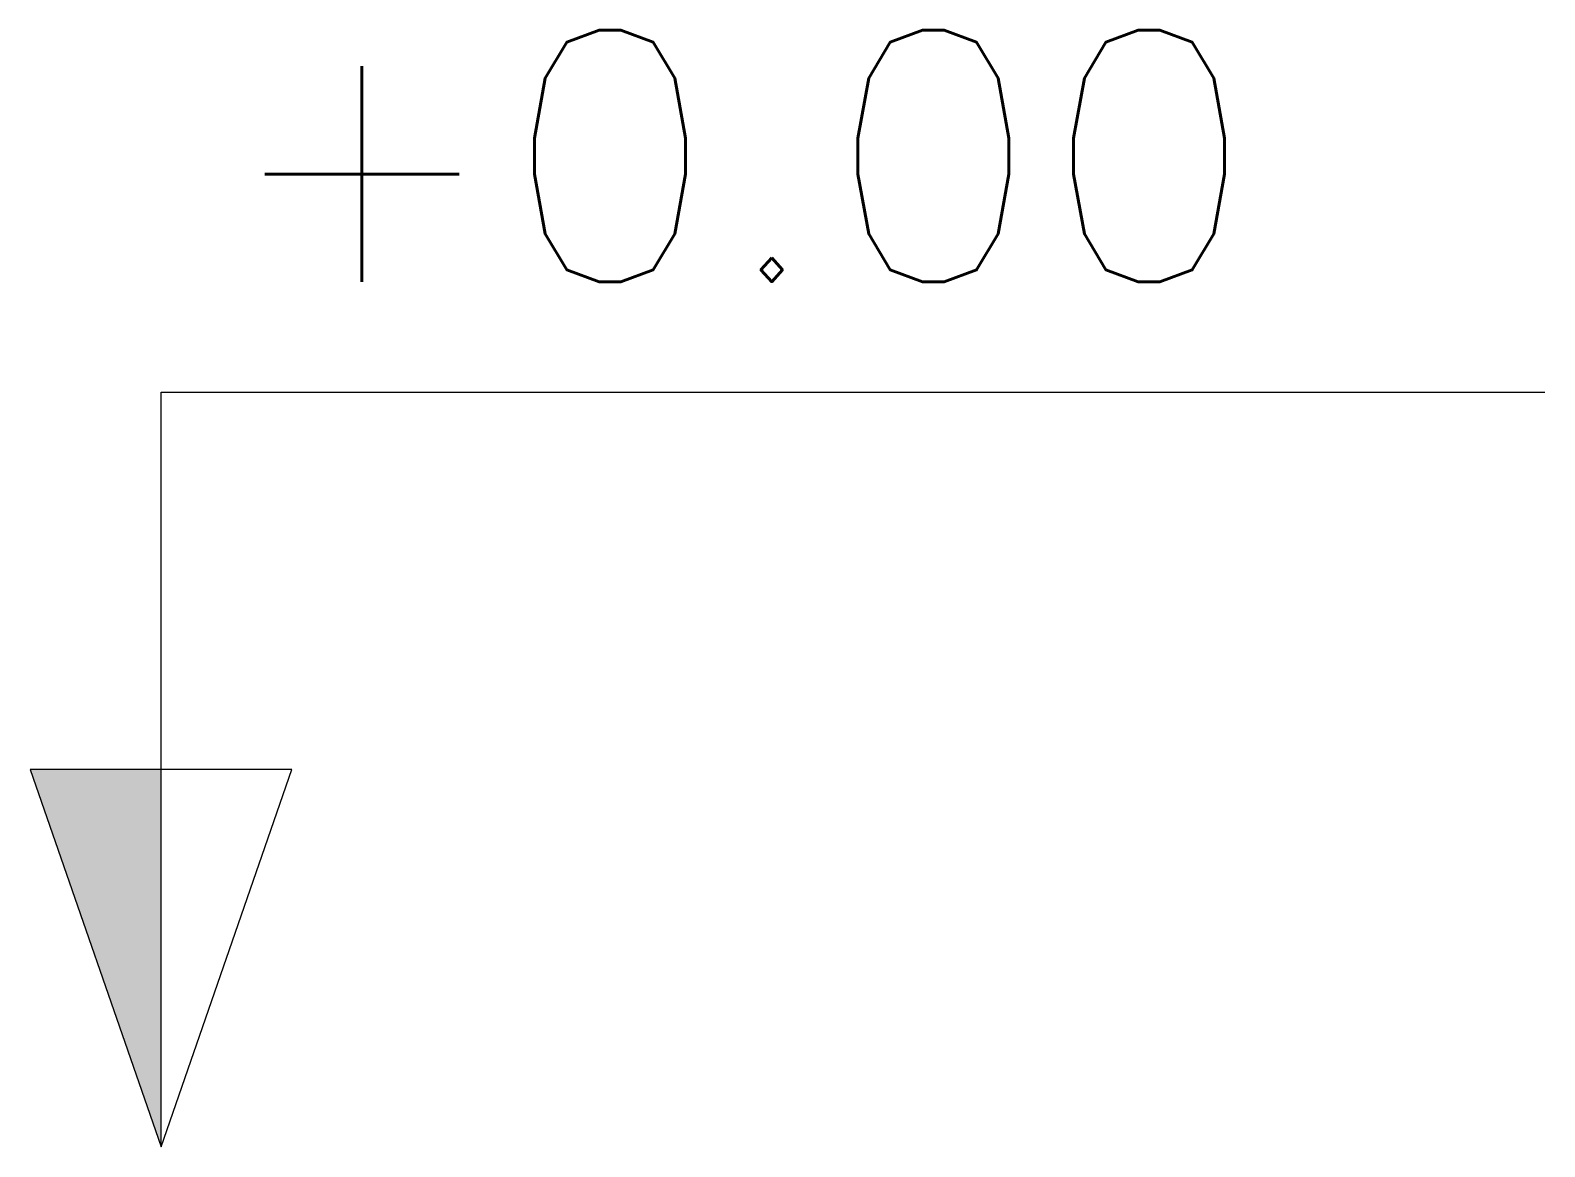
# Model space of a CAD drawing. Header units: millimetres. Extents: x 1160.71 to 1161.92, y -1454.07 to -1453.19.
import ezdxf

# ---------------------------------------------------------------- set-up
doc = ezdxf.new("R2010")
doc.units = ezdxf.units.MM
doc.layers.add('Símbolos_Gráficos', color=1, linetype='Continuous')
doc.styles.add('r80', font='romans.shx')

msp = doc.modelspace()

# ---------------------------------------------------------------- hatches: boundary and pattern name
at = {"layer": 'Símbolos_Gráficos'}
msp.add_hatch(color=256, dxfattribs=at).paths.add_polyline_path([(1160.8172, -1453.7745), (1160.7132, -1453.7745), (1160.8172, -1454.0745)])

# ---------------------------------------------------------------- linework, layer by layer
at = {"layer": 'Símbolos_Gráficos', "color": 2}
for p, q in [((1160.8172, -1454.0745), (1160.8172, -1453.4745)), ((1160.8172, -1453.4745), (1161.9172, -1453.4745))]:
    msp.add_line(p, q, dxfattribs=at)
msp.add_lwpolyline([(1160.9211, -1453.7745), (1160.7132, -1453.7745), (1160.8172, -1454.0745)], close=True, dxfattribs=at)

# ---------------------------------------------------------------- texts
at = {"layer": 'Símbolos_Gráficos', "color": 2, "style": 'r80'}
msp.add_attdef('+0.00', (1160.8655, -1453.3867), '+0.00', height=0.2, dxfattribs=at)

doc.saveas('drawing.dxf')
